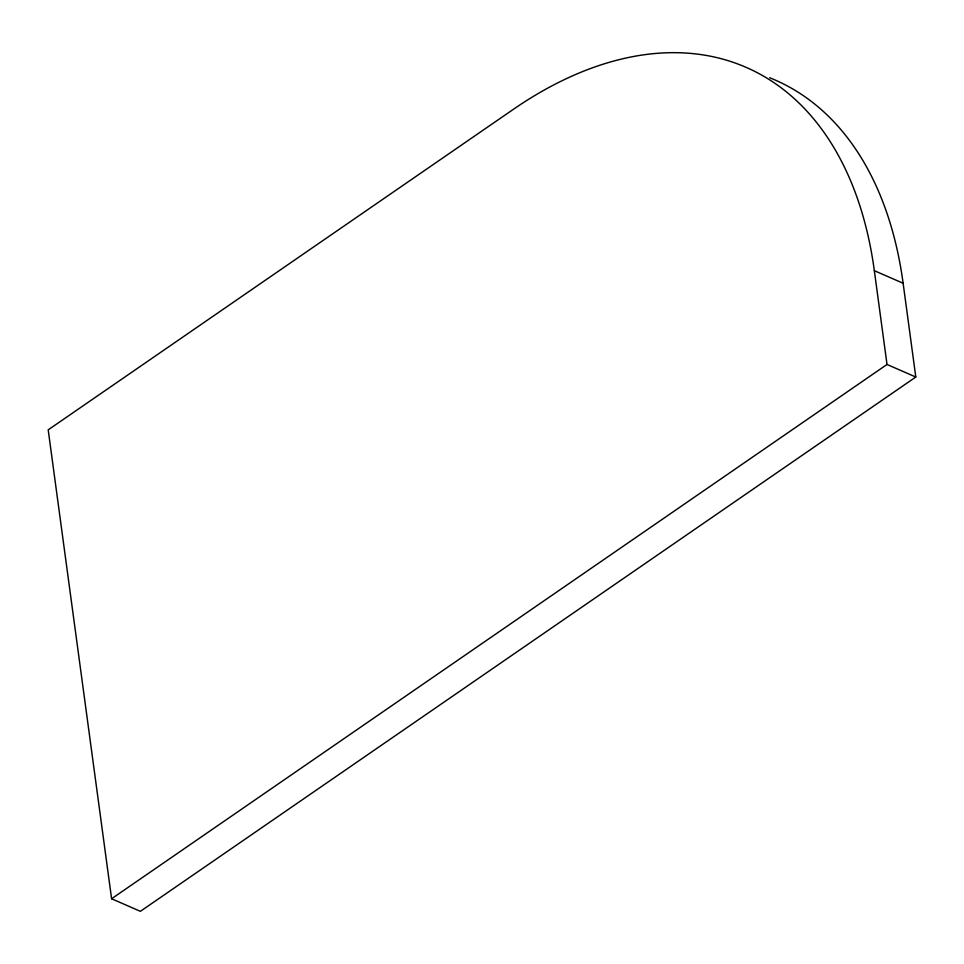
<?xml version="1.0" encoding="UTF-8"?>
<svg xmlns="http://www.w3.org/2000/svg" width="964" height="964" viewBox="0 0 964 964"><rect width="100%" height="100%" fill="white"/><g stroke="black" fill="none" stroke-linecap="round" stroke-linejoin="round"><path stroke-width="1.45" d="M903.123 283.247L874.336 270.679A455.008 279.536 -66.4 0 0 513.451 109.269L48.2 429.848L111.595 898.761L887.013 364.464L915.8 377.032L903.123 283.247A455.008 279.536 -66.4 0 0 769.682 77.747M915.8 377.032L140.395 911.329L111.595 898.761M874.336 270.679L887.013 364.464"/></g></svg>
